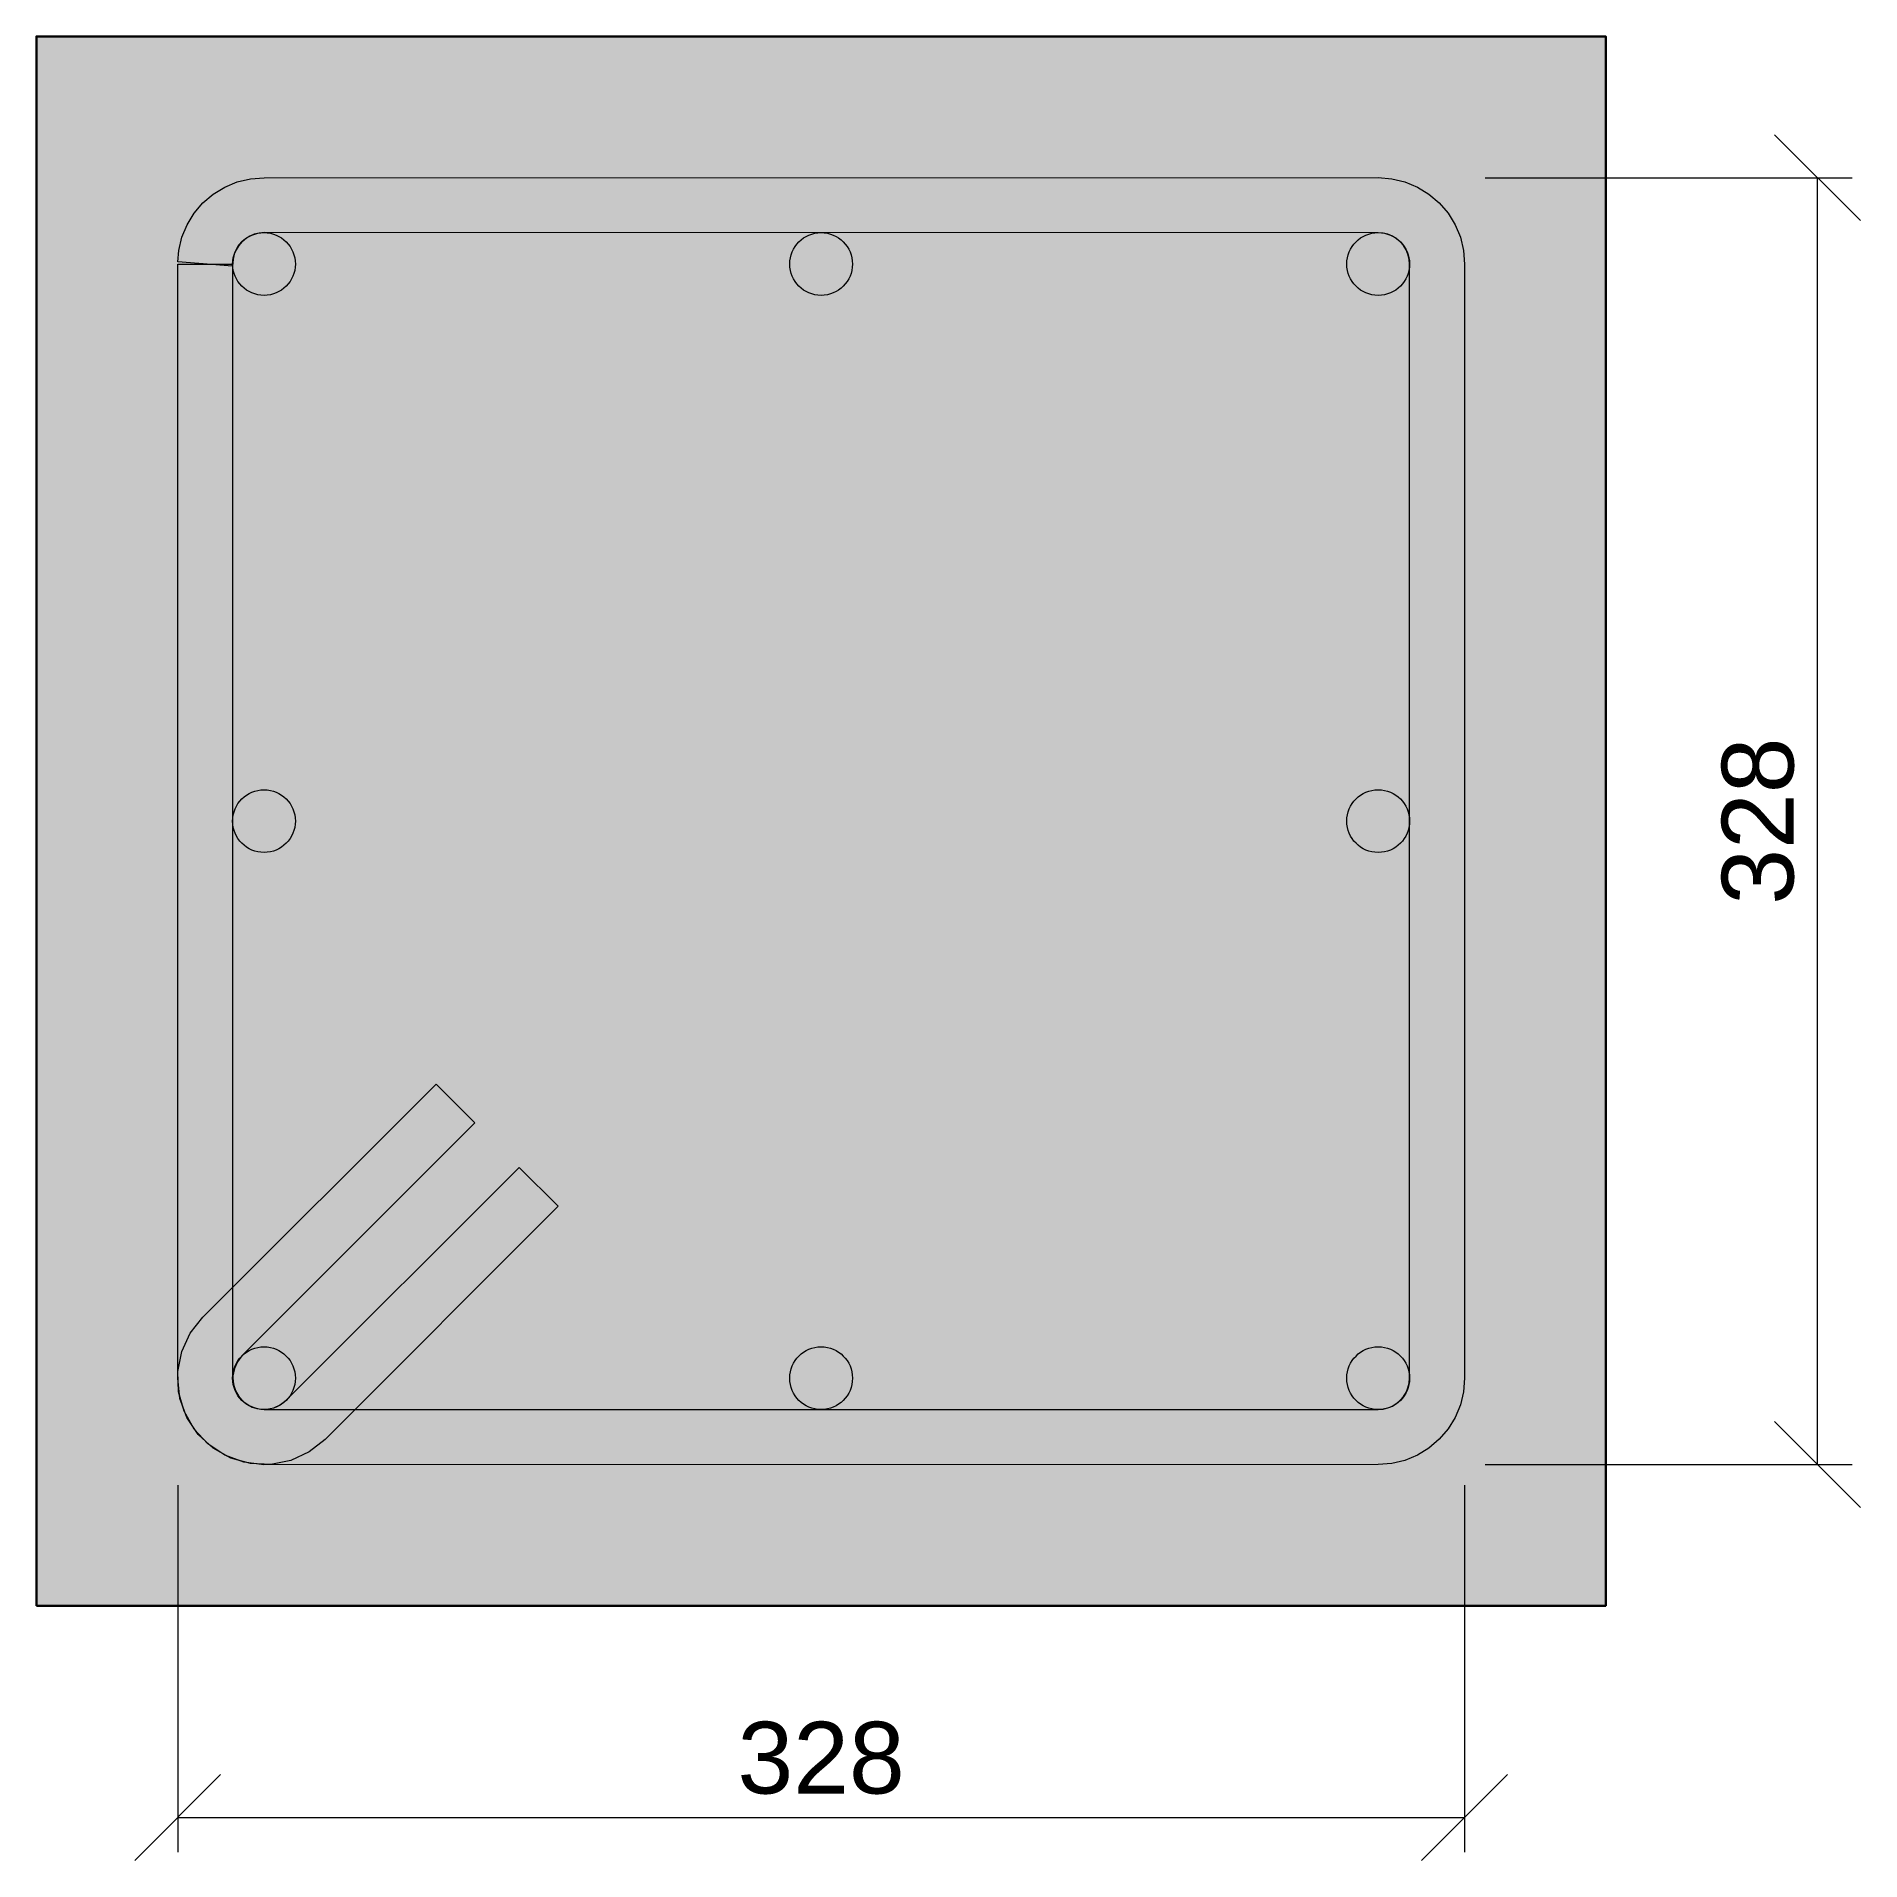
# Model space of a CAD drawing. Header units: millimetres. Extents: x -200 to 265, y -265 to 200.
import ezdxf

# ---------------------------------------------------------------- set-up
doc = ezdxf.new("R2010")
doc.units = ezdxf.units.MM
doc.header["$LTSCALE"] = 10
for name, color, linetype, lineweight, true_color in [('COTAS', 27, 'Continuous', 15, 0x333333), ('G-r_col', 31, 'Continuous', 15, 0xd2bc8c), ('G-r_conc', 252, 'Continuous', 30, 0x6b6b6b), ('G-r_new', 119, 'Continuous', 18, 0x145a32)]:
    doc.layers.add(name, color=color, linetype=linetype, lineweight=lineweight, true_color=true_color)
doc.styles.add('ESTANDAR', font='arial.ttf')
doc.dimstyles.new('COTAS_1-10', dxfattribs={"dimscale": 10, "dimtxt": 1.8288, "dimasz": 2, "dimexe": 0.881944, "dimexo": 0.529167, "dimgap": 0.6, "dimtad": 1, "dimdec": 0, "dimtxsty": 'ESTANDAR', "dimtsz": 1.094317, "dimcen": 2.5, "dimclrd": 8, "dimclre": 8, "dimclrt": 250, "dimazin": 3, "dimtfac": 1, "dimtmove": 0, "dimatfit": 3, "dimlwd": 15, "dimlwe": 13})

msp = doc.modelspace()

# ---------------------------------------------------------------- hatches: boundary and pattern name
at = {"layer": 'G-r_col', "true_color": 0xe9dec7}
h = msp.add_hatch(color=7, dxfattribs=at)
edge = h.paths.add_edge_path()
edge.add_arc((-142, 142), 8, 0, 360)
h = msp.add_hatch(color=7, dxfattribs=at)
edge = h.paths.add_edge_path()
edge.add_arc((0, 142), 8, 0, 360)
h = msp.add_hatch(color=7, dxfattribs=at)
edge = h.paths.add_edge_path()
edge.add_arc((142, 142), 8, 0, 360)
h = msp.add_hatch(color=7, dxfattribs=at)
edge = h.paths.add_edge_path()
edge.add_arc((-142, 0), 8, 0, 360)
h = msp.add_hatch(color=7, dxfattribs=at)
edge = h.paths.add_edge_path()
edge.add_arc((142, 0), 8, 0, 360)
h = msp.add_hatch(color=7, dxfattribs=at)
edge = h.paths.add_edge_path()
edge.add_arc((-142, -142), 8, 0, 360)
h = msp.add_hatch(color=7, dxfattribs=at)
edge = h.paths.add_edge_path()
edge.add_arc((0, -142), 8, 0, 360)
h = msp.add_hatch(color=7, dxfattribs=at)
edge = h.paths.add_edge_path()
edge.add_arc((142, -142), 8, 0, 360)
at = {"layer": 'G-r_conc', "true_color": 0xf5f3ef}
msp.add_hatch(color=7, dxfattribs=at).paths.add_polyline_path([(-200, -200), (200, -200), (200, 200), (-200, 200)])
at = {"layer": 'G-r_new', "true_color": 0x34905b}
for points in [[(-88.26, -76.95), (-147.63, -136.32), (-148.78, -137.85), (-149.56, -139.54), (-149.93, -141.38), (-149.85, -143.24), (-149.35, -145.04), (-148.43, -146.67), (-147.16, -148.05), (-145.61, -149.08), (-143.86, -149.73), (-141.99, -149.95), (142, -150), (143.25, -149.88), (144.47, -149.59), (145.62, -149.11), (146.69, -148.45), (147.64, -147.64), (148.45, -146.69), (149.11, -145.62), (149.59, -144.47), (149.88, -143.25), (149.98, -142), (150, 142), (149.88, 143.25), (149.59, 144.47), (149.11, 145.62), (148.45, 146.69), (147.64, 147.64), (146.69, 148.45), (145.62, 149.11), (144.47, 149.59), (143.25, 149.88), (142, 149.98), (-142, 150), (-143.25, 149.88), (-144.47, 149.59), (-145.62, 149.11), (-146.69, 148.45), (-147.64, 147.64), (-148.45, 146.69), (-149.11, 145.62), (-149.59, 144.47), (-149.88, 143.25), (-150.02, 141.45), (-163.98, 142.55), (-163.75, 145.44), (-162.94, 148.81), (-161.62, 152), (-159.82, 154.94), (-157.57, 157.57), (-154.94, 159.82), (-152, 161.62), (-148.81, 162.94), (-145.44, 163.75), (-142, 164), (142, 164.02), (145.44, 163.75), (148.81, 162.94), (152, 161.62), (154.94, 159.82), (157.57, 157.57), (159.82, 154.94), (161.62, 152), (162.94, 148.81), (163.75, 145.44), (164, 142), (164.02, -142), (163.75, -145.44), (162.94, -148.81), (161.62, -152), (159.82, -154.94), (157.57, -157.57), (154.94, -159.82), (152, -161.62), (148.81, -162.94), (145.44, -163.75), (142, -164), (-142.01, -164.05), (-147.15, -163.44), (-152.01, -161.65), (-156.32, -158.77), (-159.84, -154.96), (-162.37, -150.44), (-163.78, -145.45), (-163.98, -140.27), (-162.97, -135.19), (-160.8, -130.48), (-157.58, -126.47), (-98.16, -67.05)], [(-150, 142), (-150, -141.99), (-149.73, -143.86), (-149.08, -145.61), (-148.05, -147.16), (-146.67, -148.43), (-145.04, -149.35), (-143.24, -149.85), (-141.38, -149.93), (-139.54, -149.56), (-137.85, -148.78), (-136.35, -147.6), (-76.95, -88.26), (-67.05, -98.16), (-126.44, -157.61), (-130.48, -160.8), (-135.19, -162.97), (-140.27, -163.98), (-145.45, -163.78), (-150.44, -162.37), (-154.96, -159.84), (-158.77, -156.32), (-161.65, -152.01), (-163.44, -147.15), (-164, -142.01), (-164, 142)]]:
    msp.add_hatch(color=7, dxfattribs=at).paths.add_polyline_path(points)

# ---------------------------------------------------------------- linework, layer by layer
at = {"layer": 'G-r_col'}
for centre in [(-142, 142), (0, 142), (142, 142), (-142, 0), (142, 0), (-142, -142), (0, -142), (142, -142)]:
    msp.add_circle(centre, 8, dxfattribs=at)
at = {"layer": 'G-r_conc'}
msp.add_lwpolyline([(-200, -200), (200, -200), (200, 200), (-200, 200)], close=True, dxfattribs=at)
at = {"layer": 'G-r_new'}
for points in [[(-88.26, -76.95), (-147.63, -136.32), (-148.78, -137.85), (-149.56, -139.54), (-149.93, -141.38), (-149.85, -143.24), (-149.35, -145.04), (-148.43, -146.67), (-147.16, -148.05), (-145.61, -149.08), (-143.86, -149.73), (-141.99, -149.95), (142, -150), (143.25, -149.88), (144.47, -149.59), (145.62, -149.11), (146.69, -148.45), (147.64, -147.64), (148.45, -146.69), (149.11, -145.62), (149.59, -144.47), (149.88, -143.25), (149.98, -142), (150, 142), (149.88, 143.25), (149.59, 144.47), (149.11, 145.62), (148.45, 146.69), (147.64, 147.64), (146.69, 148.45), (145.62, 149.11), (144.47, 149.59), (143.25, 149.88), (142, 149.98), (-142, 150), (-143.25, 149.88), (-144.47, 149.59), (-145.62, 149.11), (-146.69, 148.45), (-147.64, 147.64), (-148.45, 146.69), (-149.11, 145.62), (-149.59, 144.47), (-149.88, 143.25), (-150.02, 141.45), (-163.98, 142.55), (-163.75, 145.44), (-162.94, 148.81), (-161.62, 152), (-159.82, 154.94), (-157.57, 157.57), (-154.94, 159.82), (-152, 161.62), (-148.81, 162.94), (-145.44, 163.75), (-142, 164), (142, 164.02), (145.44, 163.75), (148.81, 162.94), (152, 161.62), (154.94, 159.82), (157.57, 157.57), (159.82, 154.94), (161.62, 152), (162.94, 148.81), (163.75, 145.44), (164, 142), (164.02, -142), (163.75, -145.44), (162.94, -148.81), (161.62, -152), (159.82, -154.94), (157.57, -157.57), (154.94, -159.82), (152, -161.62), (148.81, -162.94), (145.44, -163.75), (142, -164), (-142.01, -164.05), (-147.15, -163.44), (-152.01, -161.65), (-156.32, -158.77), (-159.84, -154.96), (-162.37, -150.44), (-163.78, -145.45), (-163.98, -140.27), (-162.97, -135.19), (-160.8, -130.48), (-157.58, -126.47), (-98.16, -67.05)], [(-150, 142), (-150, -141.99), (-149.73, -143.86), (-149.08, -145.61), (-148.05, -147.16), (-146.67, -148.43), (-145.04, -149.35), (-143.24, -149.85), (-141.38, -149.93), (-139.54, -149.56), (-137.85, -148.78), (-136.35, -147.6), (-76.95, -88.26), (-67.05, -98.16), (-126.44, -157.61), (-130.48, -160.8), (-135.19, -162.97), (-140.27, -163.98), (-145.45, -163.78), (-150.44, -162.37), (-154.96, -159.84), (-158.77, -156.32), (-161.65, -152.01), (-163.44, -147.15), (-164, -142.01), (-164, 142)]]:
    msp.add_lwpolyline(points, close=True, dxfattribs=at)

# ---------------------------------------------------------------- dimensions: what is measured, and where the dimension line sits
at = {"layer": 'COTAS'}
msp.add_linear_dim(base=(254, -164), p1=(164, -164), p2=(164, 164), angle=90, dimstyle='COTAS_1-10', dxfattribs=at).render()
msp.add_linear_dim(base=(-164, -254), p1=(-164, -164), p2=(164, -164), dimstyle='COTAS_1-10', dxfattribs=at).render()

doc.saveas('drawing.dxf')
